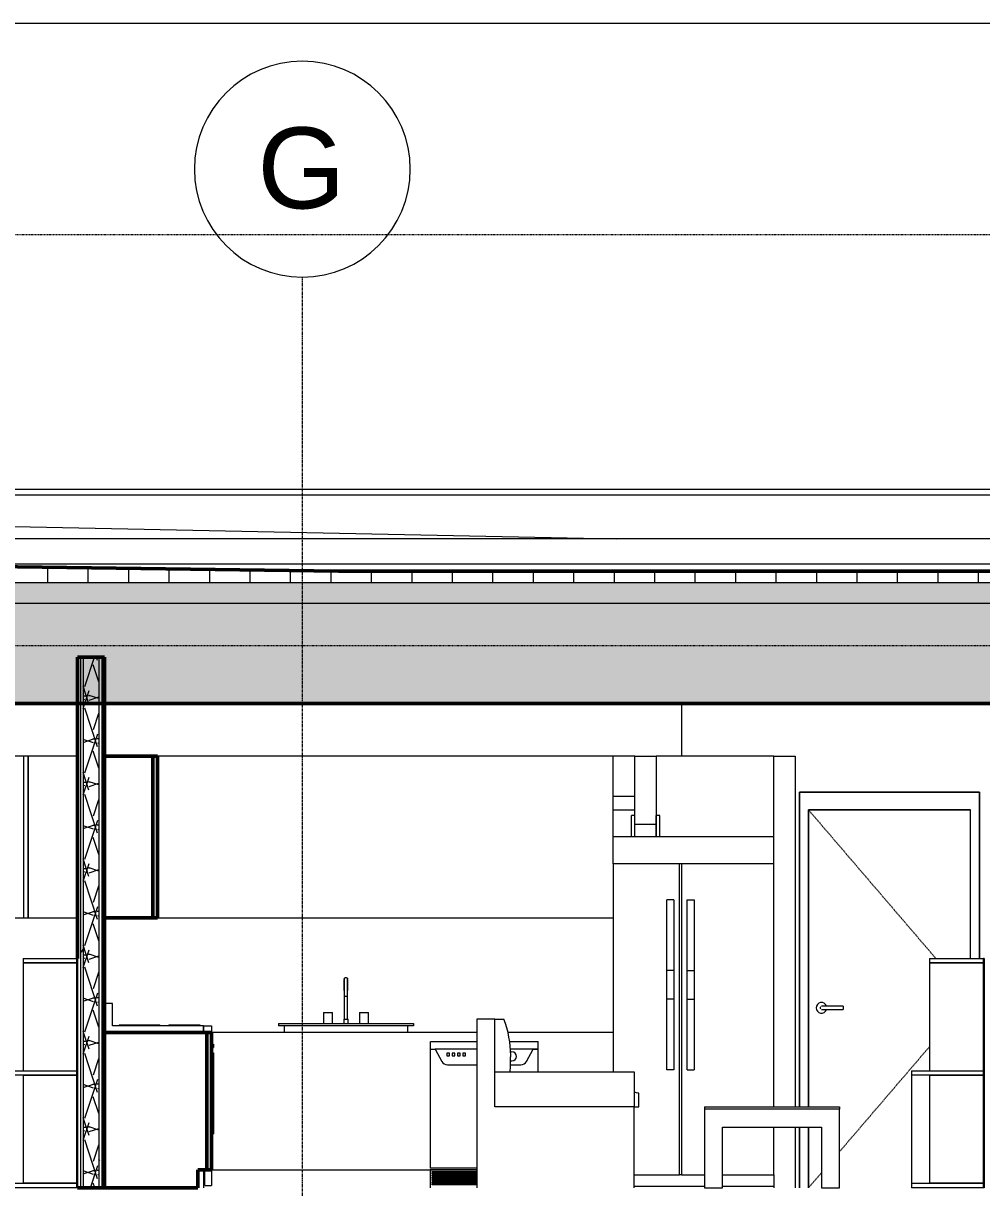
# Model space of a CAD drawing. Header units: inches. Extents: x -4169 to 1833, y -300 to 585.
# Drawn here: x 717.5 to 930.7, y 268 to 527 of the extents above; entities that cross this region are included whole.
import ezdxf

# ---------------------------------------------------------------- set-up
doc = ezdxf.new("R2010")
doc.units = ezdxf.units.IN
doc.header["$MEASUREMENT"] = 0
for name, pattern in [('Aligning Line 1_8_', [0.25, 0.125, -0.125]), ('Dash 1_16_', [0.125, 0.0625, -0.0625]), ('Grid Line 1_2_', [0.875, 0.5, -0.125, 0.125, -0.125])]:
    doc.linetypes.add(name, pattern=pattern)
for name, color, linetype, lineweight in [('0-4', 7, 'Continuous', 9), ('0-7', 130, 'Continuous', 5), ('A-DOOR-3', 7, 'Continuous', 9), ('A-DOOR-4', 7, 'Dash 1_16_', 9), ('A-DOOR-FRAM-1', 7, 'Continuous', 9), ('A-DOOR-FRAM-2', 90, 'Continuous', 20), ('A-FLOR-LEVL-1', 51, 'Grid Line 1_2_', 9), ('A-ROOF', 132, 'Continuous', 13), ('A-ROOF-1', 132, 'Continuous', 50), ('A-ROOF-PATT-1', 132, 'Continuous', 9), ('A-WALL', 113, 'Continuous', 13), ('A-WALL-2', 10, 'Continuous', 13), ('A-WALL-PATT-1', 7, 'Continuous', 9), ('A-WALL-PATT-2', 253, 'Continuous', 9), ('G-ANNO-SYMB', 111, 'Aligning Line 1_8_', 9), ('G-ANNO-SYMB-1', 254, 'Aligning Line 1_8_', 9), ('G-ANNO-SYMB-2', 147, 'Aligning Line 1_8_', 9), ('I-FURN', 30, 'Continuous', 9), ('I-FURN-1', 7, 'Continuous', 9), ('I-WALL-1', 250, 'Continuous', 50), ('I-WALL-2', 10, 'Continuous', 13), ('P-SANR-FIXT-1', 7, 'Continuous', 9), ('Q-CASE-1', 7, 'Continuous', 9), ('Q-CASE-2', 250, 'Continuous', 50), ('Q-SPCQ-1', 7, 'Continuous', 9), ('S-GRID-1', 1, 'Grid Line 1_2_', 9), ('S-GRID-IDEN', 1, 'Continuous', 9)]:
    doc.layers.add(name, color=color, linetype=linetype, lineweight=lineweight)
doc.styles.add('Arial_1', font='arial.ttf', dxfattribs={"height": 18})
pattern_1 = [(0, (-10964.796, 146.633), (30.72, 7.68), [1.267, -21.773, 1.267, -21.773, -122.88]), (0, (-10964.796, 146.633), (30.72, 7.68), [-46.08, 1.267, -44.813, 1.267, -21.773, -53.76]), (0, (-10964.796, 146.633), (30.72, 7.68), [-115.2, 1.267, -14.093, 1.267, -37.133]), (120, (-10953.276, 150.473), (-22.01108, 22.7643), [1.267, -21.773, 1.267, -21.773, -122.88]), (120, (-10953.276, 150.473), (-22.01108, 22.7643), [-46.08, 1.267, -44.813, 1.267, -21.773, -53.76]), (120, (-10953.276, 150.473), (-22.01108, 22.7643), [-115.2, 1.267, -14.093, 1.267, -37.133]), (240, (-10949.436, 165.833), (-8.70892, -30.4443), [1.267, -21.773, 1.267, -21.773, -122.88]), (240, (-10949.436, 165.833), (-8.70892, -30.4443), [-46.08, 1.267, -44.813, 1.267, -21.773, -53.76]), (240, (-10949.436, 165.833), (-8.70892, -30.4443), [-115.2, 1.267, -14.093, 1.267, -37.133])]

# ---------------------------------------------------------------- blocks, each defined once
blk = doc.blocks.new('CTR - 2nd Phase_rvt-2-BUILDING SECTION - EAST_WEST - LOOKING SOUTH')
at = {"layer": 'A-FLOR-LEVL-1'}
blk.add_line((-12558.48, 398), (-9609.49, 398), dxfattribs=at)
at = {"layer": 'G-ANNO-SYMB-1'}
for p, q in [((-12461.76, 526.95), (-9706.21, 526.95)), ((-12461.76, 388.59), (-9706.21, 388.59))]:
    blk.add_line(p, q, dxfattribs=at)
blk = doc.blocks.new('Single-Flush - 36_ x 84_-V123-BUILDING SECTION - EAST_WEST - LOOKING SOUTH')
at = {"layer": 'A-DOOR-FRAM-1'}
for p, q in [((-10429.21, 223), (-10434.09, 223)), ((-10434.09, 220), (-10429.21, 220))]:
    blk.add_line(p, q, dxfattribs=at)
blk = doc.blocks.new('FOLDING_SLIDING CLOSET - 72_ x 80_-1372885-BUILDING SECTION - EAST_WEST - LOOKING SOUTH')
at = {"layer": 'A-DOOR-3'}
for p, q in [((-10429.21, 218.75), (-10429.96, 218.75)), ((-10429.96, 214), (-10429.96, 218.75)), ((-10429.21, 214), (-10429.21, 218.75)), ((-10423.71, 218.75), (-10424.46, 218.75)), ((-10424.46, 214), (-10424.46, 218.75)), ((-10423.71, 214), (-10423.71, 218.75))]:
    blk.add_line(p, q, dxfattribs=at)
at = {"layer": 'A-DOOR-FRAM-2'}
blk.add_line((-10424.46, 216.75), (-10429.21, 216.75), dxfattribs=at)
blk = doc.blocks.new('Entertainment_Center_14771 - Entertainment_Center_14771-V51-BUILDING SECTION - EAST_WEST - LOOKING SOUTH')
at = {"layer": 'I-FURN-1'}
for p, q in [((-10365.1, 63), (-10353.1, 63)), ((-10365.1, 63), (-10365.1, 62)), ((-10353.1, 62), (-10353.1, 63)), ((-10352.97, 63), (-10353.1, 63)), ((-10353.1, 63), (-10353.1, 62)), ((-10352.97, 63), (-10352.97, 62)), ((-10353.1, 62), (-10365.1, 62)), ((-10365.1, 62), (-10353.1, 62)), ((-10365.1, 62), (-10365.1, 38)), ((-10353.1, 38), (-10353.1, 62)), ((-10353.1, 62), (-10353.1, 38)), ((-10352.97, 62), (-10352.97, 38)), ((-10369.13, 36.87), (-10369.13, 35.87)), ((-10369.1, 38), (-10353.1, 38)), ((-10369.1, 38), (-10369.1, 37)), ((-10369.1, 37), (-10369.1, 13)), ((-10353.1, 37), (-10369.1, 37)), ((-10365.1, 37), (-10353.1, 37)), ((-10365.1, 37), (-10365.1, 13)), ((-10353.1, 37), (-10353.1, 38)), ((-10352.97, 38), (-10353.1, 38)), ((-10353.1, 38), (-10353.1, 37)), ((-10353.1, 13), (-10353.1, 37)), ((-10353.1, 37), (-10353.1, 13)), ((-10352.97, 38), (-10352.97, 37)), ((-10352.97, 37), (-10352.97, 13)), ((-10369.13, 14.12), (-10369.13, 13.12)), ((-10369.1, 13), (-10353.1, 13)), ((-10369.1, 13), (-10369.1, 12)), ((-10353.1, 13), (-10365.1, 13)), ((-10353.1, 12), (-10353.1, 13)), ((-10353.1, 13), (-10353.1, 12)), ((-10352.97, 13), (-10352.97, 12)), ((-10353.1, 12), (-10369.1, 12)), ((-10352.97, 12), (-10353.1, 12))]:
    blk.add_line(p, q, dxfattribs=at)
blk = doc.blocks.new('Couch-Both_Arms-Generic - 1-V78-BUILDING SECTION - EAST_WEST - LOOKING SOUTH')
at = {"layer": 'I-FURN'}
for p, q in [((-10087.32, 293.75), (-10087.32, 305.5)), ((-10087.32, 305.5), (-10085.32, 305.5)), ((-10083.82, 297.37), (-10083.82, 297.12)), ((-10087.32, 286), (-10087.32, 293.75)), ((-10087.32, 293.75), (-10056.32, 293.75)), ((-10056.32, 293.75), (-10056.32, 286)), ((-10055.32, 286), (-10055.32, 289)), ((-10056.32, 286), (-10087.32, 286)), ((-10056.32, 286), (-10055.32, 286))]:
    blk.add_line(p, q, dxfattribs=at)
for centre, radius, start, end in [((-10106.57, 297.37), 22.76, 0, 20.9198), ((-10131.33, 297.12), 47.51, 355.9252, 0), ((-10071.19, 205.74), 84.76, 79.2045, 79.889)]:
    blk.add_arc(centre, radius, start, end, dxfattribs=at)
at = {"layer": 'I-FURN-1'}
for p, q in [((-10091.32, 305.5), (-10091.32, 268)), ((-10087.32, 305.5), (-10091.32, 305.5)), ((-10056.32, 268), (-10056.32, 286))]:
    blk.add_line(p, q, dxfattribs=at)
blk = doc.blocks.new('Table-Coffee - one-1372853-BUILDING SECTION - EAST_WEST - LOOKING SOUTH')
at = {"layer": 'I-FURN-1'}
for p, q in [((-10415.1, 18), (-10385.1, 18)), ((-10415.1, 18), (-10415.1, 17.5)), ((-10385.1, 17.5), (-10415.1, 17.5)), ((-10415.1, 17.5), (-10415.1, 0)), ((-10385.1, 17.5), (-10415.1, 17.5)), ((-10385.1, 18), (-10385.1, 17.5)), ((-10385.1, 0), (-10385.1, 17.5)), ((-10411.1, 0), (-10411.1, 13.5)), ((-10411.1, 13.5), (-10389.1, 13.5)), ((-10389.1, 13.5), (-10389.1, 0)), ((-10415.1, 0), (-10411.1, 0)), ((-10389.1, 0), (-10385.1, 0))]:
    blk.add_line(p, q, dxfattribs=at)
blk = doc.blocks.new('OD_CW_Upper Cabinet - OD_CW_Upper Cabinet-1916543-BUILDING SECTION - EAST_WEST - LOOKING SOUTH')
at = {"layer": 'Q-CASE-1'}
for p, q in [((-10565.19, 232), (-10565.19, 196)), ((-10564.19, 232), (-10565.19, 232)), ((-10564.19, 196), (-10564.19, 232)), ((-10564.19, 232), (-10564.19, 196)), ((-10553.19, 232), (-10564.19, 232)), ((-10565.19, 196), (-10564.19, 196)), ((-10564.19, 196), (-10553.19, 196))]:
    blk.add_line(p, q, dxfattribs=at)
blk = doc.blocks.new('OD_CW_Upper Cabinet - OD_CW_Upper Cabinet-1916511-BUILDING SECTION - EAST_WEST - LOOKING SOUTH')
at = {"layer": 'Q-CASE-1'}
for p, q in [((-10565.19, 232), (-10607.44, 232)), ((-10607.44, 232), (-10607.44, 208)), ((-10607.44, 196), (-10565.19, 196))]:
    blk.add_line(p, q, dxfattribs=at)
blk = doc.blocks.new('Refrigerator_-_Side-by-Side_6047 - 36_ X 30_-V148-BUILDING SECTION - EAST_WEST - LOOKING SOUTH')
at = {"layer": 'Q-SPCQ-1'}
for p, q in [((-10419.34, 340), (-10434.09, 340)), ((-10434.09, 340), (-10434.09, 293.75)), ((-10418.84, 340), (-10419.34, 340)), ((-10419.34, 270.87), (-10419.34, 340)), ((-10398.34, 340), (-10418.84, 340)), ((-10418.84, 340), (-10418.84, 270.87)), ((-10398.34, 286), (-10398.34, 340)), ((-10422.12, 316.29), (-10422.12, 332)), ((-10420.6, 332), (-10422.12, 332)), ((-10420.6, 332), (-10420.6, 316.29)), ((-10417.58, 316.29), (-10417.58, 332)), ((-10417.58, 332), (-10416.06, 332)), ((-10416.06, 332), (-10416.06, 316.29)), ((-10422.12, 309.94), (-10422.12, 316.29)), ((-10420.6, 316.29), (-10422.12, 316.29)), ((-10420.6, 316.29), (-10420.6, 309.94)), ((-10417.58, 309.94), (-10417.58, 316.29)), ((-10417.58, 316.29), (-10416.06, 316.29)), ((-10416.06, 316.29), (-10416.06, 309.94)), ((-10422.12, 294.23), (-10422.12, 309.94)), ((-10420.6, 309.94), (-10422.12, 309.94)), ((-10420.6, 309.94), (-10420.6, 294.23)), ((-10417.58, 294.23), (-10417.58, 309.94)), ((-10417.58, 309.94), (-10416.06, 309.94)), ((-10416.06, 309.94), (-10416.06, 294.23)), ((-10420.6, 294.23), (-10422.12, 294.23)), ((-10417.58, 294.23), (-10416.06, 294.23)), ((-10398.34, 270.87), (-10398.34, 281.5)), ((-10429.36, 270.87), (-10419.34, 270.87)), ((-10418.84, 270.87), (-10419.34, 270.87)), ((-10418.84, 270.87), (-10413.71, 270.87)), ((-10409.71, 270.87), (-10398.34, 270.87)), ((-10398.34, 270.87), (-10398.34, 268.37)), ((-10429.36, 268.37), (-10413.71, 268.37)), ((-10409.71, 268.37), (-10398.34, 268.37)), ((-10398.34, 268.37), (-10398.34, 268))]:
    blk.add_line(p, q, dxfattribs=at)
blk = doc.blocks.new('Range - 24_ x 24_-V149-BUILDING SECTION - EAST_WEST - LOOKING SOUTH')
at = {"layer": 'Q-SPCQ-1'}
for p, q in [((-10545.41, 309), (-10547.19, 309)), ((-10545.41, 304), (-10545.41, 309)), ((-10525.16, 304), (-10545.41, 304)), ((-10543.91, 304.25), (-10543.91, 304)), ((-10543.91, 304.25), (-10539.41, 304.25)), ((-10539.41, 304.25), (-10534.91, 304.25)), ((-10534.91, 304), (-10534.91, 304.25)), ((-10532.91, 304.25), (-10532.91, 304)), ((-10532.86, 304.25), (-10529.41, 304.25)), ((-10529.41, 304.25), (-10525.97, 304.25)), ((-10525.91, 304), (-10525.91, 304.25)), ((-10525.16, 304), (-10525.16, 302.5)), ((-10525.16, 302.5), (-10525.16, 304)), ((-10525.16, 304), (-10523.41, 304)), ((-10523.41, 304), (-10523.41, 302.5)), ((-10523.41, 299.9), (-10522.91, 299.9)), ((-10523.41, 299.15), (-10522.91, 299.15)), ((-10523.41, 298), (-10522.91, 298)), ((-10522.91, 299.9), (-10522.91, 299.15)), ((-10522.91, 298), (-10522.91, 280)), ((-10523.41, 280), (-10522.91, 280)), ((-10525.16, 272), (-10525.16, 268)), ((-10524.91, 268.5), (-10524.91, 272)), ((-10523.41, 272), (-10523.41, 268.5)), ((-10524.91, 268.5), (-10523.41, 268.5))]:
    blk.add_line(p, q, dxfattribs=at)
blk = doc.blocks.new('OD_CW_Base Cabinet - OD_CW_Base Cabinet-2082605-BUILDING SECTION - EAST_WEST - LOOKING SOUTH')
at = {"layer": 'Q-CASE-1'}
for p, q in [((-10464.36, 170.5), (-10523.41, 170.5)), ((-10434.09, 170.5), (-10457.46, 170.5)), ((-10523.41, 140), (-10464.36, 140))]:
    blk.add_line(p, q, dxfattribs=at)
blk = doc.blocks.new('Sink Kitchen-Single - 30_ x 21_-V146-BUILDING SECTION - EAST_WEST - LOOKING SOUTH')
at = {"layer": 'P-SANR-FIXT-1'}
for p, q in [((-10493.86, 179.88), (-10493.86, 173.5)), ((-10493.86, 179.88), (-10493.86, 178.5)), ((-10493.11, 173.5), (-10493.11, 179.88)), ((-10493.11, 178.5), (-10493.11, 179.88)), ((-10493.49, 178.5), (-10493.85, 178.5)), ((-10493.12, 178.5), (-10493.49, 178.5)), ((-10498.49, 175), (-10498.49, 172.5)), ((-10498.49, 175), (-10496.49, 175)), ((-10496.49, 172.5), (-10496.49, 175)), ((-10493.99, 173.5), (-10493.99, 172.5)), ((-10493.99, 173.5), (-10492.99, 173.5)), ((-10492.99, 172.5), (-10492.99, 173.5)), ((-10490.49, 175), (-10490.49, 172.5)), ((-10490.49, 175), (-10488.49, 175)), ((-10488.49, 172.5), (-10488.49, 175)), ((-10508.49, 172.5), (-10478.49, 172.5)), ((-10508.49, 172.5), (-10508.49, 172)), ((-10478.49, 172), (-10508.49, 172)), ((-10507.24, 172), (-10507.24, 170.5)), ((-10479.74, 170.5), (-10479.74, 172)), ((-10478.49, 172.5), (-10478.49, 172))]:
    blk.add_line(p, q, dxfattribs=at)
at = {"layer": 'P-SANR-FIXT-1', "flags": 128}
for points in [[(-10493.86, 182.38), (-10493.86, 182.39), (-10493.86, 182.4), (-10493.86, 182.42), (-10493.86, 182.43), (-10493.85, 182.45), (-10493.85, 182.46), (-10493.85, 182.48), (-10493.84, 182.49), (-10493.84, 182.51), (-10493.83, 182.52), (-10493.83, 182.53), (-10493.82, 182.55), (-10493.81, 182.56), (-10493.8, 182.57), (-10493.8, 182.59), (-10493.79, 182.6), (-10493.78, 182.61), (-10493.77, 182.62), (-10493.76, 182.63), (-10493.75, 182.64), (-10493.74, 182.65), (-10493.73, 182.66), (-10493.71, 182.67), (-10493.7, 182.68), (-10493.69, 182.69), (-10493.68, 182.7), (-10493.66, 182.71), (-10493.65, 182.71), (-10493.64, 182.72), (-10493.62, 182.72), (-10493.61, 182.73), (-10493.59, 182.73), (-10493.58, 182.74), (-10493.56, 182.74), (-10493.55, 182.74), (-10493.54, 182.75), (-10493.52, 182.75), (-10493.51, 182.75), (-10493.49, 182.75), (-10493.49, 182.75)], [(-10493.86, 182.38), (-10493.86, 182.37), (-10493.86, 182.37), (-10493.86, 182.36), (-10493.86, 182.34), (-10493.86, 182.33), (-10493.86, 182.3), (-10493.86, 182.28), (-10493.86, 182.25), (-10493.86, 182.21), (-10493.86, 182.18), (-10493.86, 182.14), (-10493.86, 182.09), (-10493.86, 182.04), (-10493.86, 181.99), (-10493.86, 181.94), (-10493.86, 181.88), (-10493.86, 181.82), (-10493.86, 181.75), (-10493.86, 181.69), (-10493.86, 181.62), (-10493.86, 181.54), (-10493.86, 181.47), (-10493.86, 181.39), (-10493.86, 181.31), (-10493.86, 181.23), (-10493.86, 181.14), (-10493.86, 181.05), (-10493.86, 180.96), (-10493.86, 180.87), (-10493.86, 180.78), (-10493.86, 180.69), (-10493.86, 180.59), (-10493.86, 180.5), (-10493.86, 180.4), (-10493.86, 180.3), (-10493.86, 180.2), (-10493.86, 180.1), (-10493.86, 180), (-10493.86, 179.9), (-10493.86, 179.88)], [(-10493.86, 182.3), (-10493.86, 182.32), (-10493.86, 182.34), (-10493.86, 182.35), (-10493.86, 182.36), (-10493.86, 182.37), (-10493.86, 182.37)], [(-10493.86, 179.88), (-10493.86, 179.97), (-10493.86, 180.07), (-10493.86, 180.17), (-10493.86, 180.27), (-10493.86, 180.37), (-10493.86, 180.47), (-10493.86, 180.57), (-10493.86, 180.66), (-10493.86, 180.76), (-10493.86, 180.85), (-10493.86, 180.94), (-10493.86, 181.03), (-10493.86, 181.12), (-10493.86, 181.2), (-10493.86, 181.29), (-10493.86, 181.37), (-10493.86, 181.45), (-10493.86, 181.52), (-10493.86, 181.6), (-10493.86, 181.67), (-10493.86, 181.74), (-10493.86, 181.8), (-10493.86, 181.86), (-10493.86, 181.92), (-10493.86, 181.98), (-10493.86, 182.03), (-10493.86, 182.08), (-10493.86, 182.13), (-10493.86, 182.17)], [(-10493.49, 182.75), (-10493.47, 182.75), (-10493.46, 182.75), (-10493.44, 182.75), (-10493.43, 182.75), (-10493.41, 182.74), (-10493.4, 182.74), (-10493.38, 182.74), (-10493.37, 182.73), (-10493.35, 182.73), (-10493.34, 182.72), (-10493.33, 182.71), (-10493.31, 182.71), (-10493.3, 182.7), (-10493.29, 182.69), (-10493.27, 182.68), (-10493.26, 182.68), (-10493.25, 182.67), (-10493.24, 182.66), (-10493.23, 182.65), (-10493.22, 182.64), (-10493.21, 182.63), (-10493.2, 182.61), (-10493.19, 182.6), (-10493.18, 182.59), (-10493.17, 182.58), (-10493.16, 182.56), (-10493.16, 182.55), (-10493.15, 182.54), (-10493.14, 182.52), (-10493.14, 182.51), (-10493.13, 182.5), (-10493.13, 182.48), (-10493.12, 182.47), (-10493.12, 182.45), (-10493.12, 182.44), (-10493.11, 182.42), (-10493.11, 182.41), (-10493.11, 182.39), (-10493.11, 182.38), (-10493.11, 182.38)], [(-10493.11, 179.88), (-10493.11, 179.97), (-10493.11, 180.07), (-10493.11, 180.17), (-10493.11, 180.27), (-10493.11, 180.37), (-10493.11, 180.47), (-10493.11, 180.57), (-10493.11, 180.66), (-10493.11, 180.76), (-10493.11, 180.85), (-10493.11, 180.94), (-10493.11, 181.03), (-10493.11, 181.12), (-10493.11, 181.2), (-10493.11, 181.29), (-10493.11, 181.37), (-10493.11, 181.45), (-10493.11, 181.52), (-10493.11, 181.6), (-10493.11, 181.67), (-10493.11, 181.74), (-10493.11, 181.8), (-10493.11, 181.86), (-10493.11, 181.92), (-10493.11, 181.98), (-10493.11, 182.03), (-10493.11, 182.08), (-10493.11, 182.13), (-10493.11, 182.17), (-10493.11, 182.21), (-10493.11, 182.24), (-10493.11, 182.27), (-10493.11, 182.3), (-10493.11, 182.32), (-10493.11, 182.34), (-10493.11, 182.35), (-10493.11, 182.36), (-10493.11, 182.37), (-10493.11, 182.37), (-10493.11, 182.38)], [(-10493.11, 182.37), (-10493.11, 182.37), (-10493.11, 182.36), (-10493.11, 182.34), (-10493.11, 182.33), (-10493.11, 182.3), (-10493.11, 182.28)], [(-10493.11, 182.14), (-10493.11, 182.09), (-10493.11, 182.04), (-10493.11, 181.99), (-10493.11, 181.94), (-10493.11, 181.88), (-10493.11, 181.82), (-10493.11, 181.75), (-10493.11, 181.69), (-10493.11, 181.62), (-10493.11, 181.54), (-10493.11, 181.47), (-10493.11, 181.39), (-10493.11, 181.31), (-10493.11, 181.23), (-10493.11, 181.14), (-10493.11, 181.05), (-10493.11, 180.96), (-10493.11, 180.87), (-10493.11, 180.78), (-10493.11, 180.69), (-10493.11, 180.59), (-10493.11, 180.5), (-10493.11, 180.4), (-10493.11, 180.3), (-10493.11, 180.2), (-10493.11, 180.1), (-10493.11, 180), (-10493.11, 179.9), (-10493.11, 179.88)]]:
    blk.add_lwpolyline(points, dxfattribs=at)
blk = doc.blocks.new('Dishwasher_15404 - 34_ counter-V150-BUILDING SECTION - EAST_WEST - LOOKING SOUTH')
at = {"layer": 'Q-SPCQ-1'}
for p, q in [((-10474.75, 300.5), (-10474.75, 298.79)), ((-10474.61, 300.5), (-10473.68, 300.5)), ((-10473.68, 300.5), (-10464.36, 300.5)), ((-10457.09, 300.5), (-10450.95, 300.5)), ((-10450.95, 300.5), (-10450.75, 300.5)), ((-10450.75, 298.79), (-10450.75, 300.5)), ((-10474.75, 298.79), (-10474.75, 272.33)), ((-10474.75, 298.79), (-10474.56, 298.79)), ((-10474.56, 298.79), (-10473.66, 298.79)), ((-10464.36, 298.79), (-10473.66, 298.79)), ((-10473.66, 298.79), (-10472.15, 296.06)), ((-10471.04, 297.94), (-10471.04, 297.35)), ((-10470.45, 297.94), (-10471.04, 297.94)), ((-10470.45, 297.35), (-10470.45, 297.94)), ((-10469.86, 297.94), (-10469.86, 297.35)), ((-10469.27, 297.94), (-10469.86, 297.94)), ((-10469.27, 297.35), (-10469.27, 297.94)), ((-10468.68, 297.94), (-10468.68, 297.35)), ((-10468.09, 297.94), (-10468.68, 297.94)), ((-10468.09, 297.35), (-10468.09, 297.94)), ((-10467.5, 297.94), (-10467.5, 297.35)), ((-10466.9, 297.94), (-10467.5, 297.94)), ((-10466.9, 297.35), (-10466.9, 297.94)), ((-10451.85, 298.79), (-10456.94, 298.79)), ((-10453.36, 296.06), (-10451.85, 298.79)), ((-10450.95, 298.79), (-10451.85, 298.79)), ((-10451.85, 298.79), (-10450.95, 298.79)), ((-10450.75, 298.79), (-10450.95, 298.79)), ((-10450.95, 298.79), (-10450.75, 298.79)), ((-10450.75, 293.75), (-10450.75, 298.79)), ((-10471.04, 297.35), (-10470.45, 297.35)), ((-10470.94, 295.35), (-10464.36, 295.35)), ((-10469.86, 297.35), (-10469.27, 297.35)), ((-10468.68, 297.35), (-10468.09, 297.35)), ((-10467.5, 297.35), (-10466.9, 297.35)), ((-10456.93, 295.35), (-10454.57, 295.35)), ((-10474.56, 272.33), (-10474.75, 272.33)), ((-10474.75, 272), (-10474.75, 271.94)), ((-10464.36, 271.94), (-10474.75, 271.94)), ((-10474.75, 271.94), (-10474.75, 268)), ((-10464.36, 272.33), (-10474.56, 272.33)), ((-10473.18, 271.94), (-10464.36, 271.94)), ((-10474.33, 271.39), (-10474.33, 271.59)), ((-10474.33, 271.59), (-10473.18, 271.59)), ((-10473.18, 271.39), (-10474.33, 271.39)), ((-10474.33, 271), (-10474.33, 271.2)), ((-10474.33, 271.2), (-10473.18, 271.2)), ((-10473.18, 271), (-10474.33, 271)), ((-10474.33, 270.61), (-10474.33, 270.8)), ((-10474.33, 270.8), (-10473.18, 270.8)), ((-10473.18, 270.61), (-10474.33, 270.61)), ((-10474.33, 270.21), (-10474.33, 270.41)), ((-10474.33, 270.41), (-10473.18, 270.41)), ((-10473.18, 270.21), (-10474.33, 270.21)), ((-10474.33, 269.82), (-10474.33, 270.02)), ((-10474.33, 270.02), (-10473.18, 270.02)), ((-10473.18, 269.82), (-10474.33, 269.82)), ((-10474.33, 269.43), (-10474.33, 269.62)), ((-10474.33, 269.62), (-10473.18, 269.62)), ((-10473.18, 269.43), (-10474.33, 269.43)), ((-10473.18, 271.59), (-10464.36, 271.59)), ((-10464.36, 271.39), (-10473.18, 271.39)), ((-10473.18, 271.2), (-10464.36, 271.2)), ((-10464.36, 271), (-10473.18, 271)), ((-10473.18, 270.8), (-10464.36, 270.8)), ((-10464.36, 270.61), (-10473.18, 270.61)), ((-10473.18, 270.41), (-10464.36, 270.41)), ((-10464.36, 270.21), (-10473.18, 270.21)), ((-10473.18, 270.02), (-10464.36, 270.02)), ((-10464.36, 269.82), (-10473.18, 269.82)), ((-10473.18, 269.62), (-10464.36, 269.62)), ((-10464.36, 269.43), (-10473.18, 269.43)), ((-10474.33, 269.03), (-10474.33, 269.23)), ((-10474.33, 269.23), (-10473.18, 269.23)), ((-10473.18, 269.03), (-10474.33, 269.03)), ((-10474.33, 268.64), (-10474.33, 268.84)), ((-10474.33, 268.84), (-10473.18, 268.84)), ((-10473.18, 268.64), (-10474.33, 268.64)), ((-10473.18, 269.23), (-10464.36, 269.23)), ((-10464.36, 269.03), (-10473.18, 269.03)), ((-10473.18, 268.84), (-10464.36, 268.84)), ((-10464.36, 268.64), (-10473.18, 268.64))]:
    blk.add_line(p, q, dxfattribs=at)
for centre, radius, start, end in [((-10456.56, 297.2), 0.984, 90, 110.397), ((-10456.56, 297.2), 0.984, 270, 90), ((-10470.94, 296.72), 1.38, 209, 270), ((-10456.56, 297.2), 0.984, 250.1364, 270), ((-10454.57, 296.72), 1.38, 270, 331)]:
    blk.add_arc(centre, radius, start, end, dxfattribs=at)
blk = doc.blocks.new('OD_CW_Base Cabinet - OD_CW_Base Cabinet-1965721-BUILDING SECTION - EAST_WEST - LOOKING SOUTH')
at = {"layer": 'Q-CASE-2'}
for p, q in [((-10524.41, 170.5), (-10547.41, 170.5)), ((-10547.41, 170.5), (-10547.41, 136)), ((-10523.41, 170.5), (-10524.41, 170.5)), ((-10524.41, 170.5), (-10524.41, 140)), ((-10524.41, 140), (-10524.41, 170.5)), ((-10523.41, 140), (-10523.41, 170.5)), ((-10526.41, 136), (-10526.41, 140)), ((-10526.41, 140), (-10524.41, 140)), ((-10524.41, 140), (-10523.41, 140)), ((-10547.41, 136), (-10526.41, 136))]:
    blk.add_line(p, q, dxfattribs=at)
blk = doc.blocks.new('OD_CW_Upper Cabinet - OD_CW_Upper Cabinet-1965722-BUILDING SECTION - EAST_WEST - LOOKING SOUTH')
at = {"layer": 'Q-CASE-2'}
for p, q in [((-10536.41, 232), (-10547.41, 232)), ((-10547.41, 232), (-10547.41, 196)), ((-10535.41, 232), (-10536.41, 232)), ((-10536.41, 232), (-10536.41, 196)), ((-10536.41, 196), (-10536.41, 232)), ((-10535.41, 196), (-10535.41, 232)), ((-10547.41, 196), (-10536.41, 196)), ((-10536.41, 196), (-10535.41, 196))]:
    blk.add_line(p, q, dxfattribs=at)
blk = doc.blocks.new('OD_CW_Upper Cabinet - OD_CW_Upper Cabinet-2082606-BUILDING SECTION - EAST_WEST - LOOKING SOUTH')
at = {"layer": 'Q-CASE-1'}
for p, q in [((-10434.09, 232), (-10535.41, 232)), ((-10434.09, 208), (-10434.09, 232)), ((-10535.41, 196), (-10434.09, 196))]:
    blk.add_line(p, q, dxfattribs=at)
blk = doc.blocks.new('CTR - 1st Phase - Unit Layouts_rvt-2-BUILDING SECTION - EAST_WEST - LOOKING SOUTH')
at = {"layer": 'A-WALL-2'}
for p, q in [((-10429.21, 364), (-10434.09, 364)), ((-10429.21, 346), (-10429.21, 364)), ((-10429.21, 364), (-10424.46, 364)), ((-10424.46, 364), (-10424.46, 346)), ((-10398.34, 364), (-10424.46, 364)), ((-10398.34, 340), (-10398.34, 364)), ((-10398.34, 364), (-10393.59, 364)), ((-10393.59, 364), (-10393.59, 286)), ((-10398.34, 346), (-10434.09, 346)), ((-10393.59, 281.5), (-10393.59, 268))]:
    blk.add_line(p, q, dxfattribs=at)
at = {"layer": '0-4'}
for name, p in [('OD_CW_Upper Cabinet - OD_CW_Upper Cabinet-1916511-BUILDING SECTION - EAST_WEST - LOOKING SOUTH', (0, 132)), ('OD_CW_Upper Cabinet - OD_CW_Upper Cabinet-1916543-BUILDING SECTION - EAST_WEST - LOOKING SOUTH', (0, 132)), ('OD_CW_Upper Cabinet - OD_CW_Upper Cabinet-1965722-BUILDING SECTION - EAST_WEST - LOOKING SOUTH', (0, 132)), ('OD_CW_Upper Cabinet - OD_CW_Upper Cabinet-2082606-BUILDING SECTION - EAST_WEST - LOOKING SOUTH', (0, 132)), ('Single-Flush - 36_ x 84_-V123-BUILDING SECTION - EAST_WEST - LOOKING SOUTH', (0, 132)), ('FOLDING_SLIDING CLOSET - 72_ x 80_-1372885-BUILDING SECTION - EAST_WEST - LOOKING SOUTH', (0, 132)), ('Refrigerator_-_Side-by-Side_6047 - 36_ X 30_-V148-BUILDING SECTION - EAST_WEST - LOOKING SOUTH', (0, 0)), ('Entertainment_Center_14771 - Entertainment_Center_14771-V51-BUILDING SECTION - EAST_WEST - LOOKING SOUTH', (-200.21, 256)), ('Entertainment_Center_14771 - Entertainment_Center_14771-V51-BUILDING SECTION - EAST_WEST - LOOKING SOUTH', (1.39, 256)), ('Sink Kitchen-Single - 30_ x 21_-V146-BUILDING SECTION - EAST_WEST - LOOKING SOUTH', (0, 132)), ('Range - 24_ x 24_-V149-BUILDING SECTION - EAST_WEST - LOOKING SOUTH', (0, 0)), ('Couch-Both_Arms-Generic - 1-V78-BUILDING SECTION - EAST_WEST - LOOKING SOUTH', (-373.04, 0)), ('OD_CW_Base Cabinet - OD_CW_Base Cabinet-1965721-BUILDING SECTION - EAST_WEST - LOOKING SOUTH', (0, 132)), ('OD_CW_Base Cabinet - OD_CW_Base Cabinet-2082605-BUILDING SECTION - EAST_WEST - LOOKING SOUTH', (0, 132)), ('Dishwasher_15404 - 34_ counter-V150-BUILDING SECTION - EAST_WEST - LOOKING SOUTH', (0, 0)), ('Table-Coffee - one-1372853-BUILDING SECTION - EAST_WEST - LOOKING SOUTH', (1.39, 268))]:
    blk.add_blockref(name, p, dxfattribs=at)
blk = doc.blocks.new('CTR  - Topography_rvt-2-BUILDING SECTION - EAST_WEST - LOOKING SOUTH')
at = {"layer": 'G-ANNO-SYMB-2'}
blk.add_line((-12461.76, 480), (-9742.88, 480), dxfattribs=at)
blk = doc.blocks.new('HOLLOW METAL - UNIT DOOR-V163-BUILDING SECTION - EAST_WEST - LOOKING SOUTH')
at = {"layer": 'A-DOOR-3'}
for p, q in [((-10390.59, 352), (-10390.59, 286)), ((-10354.59, 352), (-10390.59, 352)), ((-10354.59, 319), (-10354.59, 352)), ((-10382.91, 308.39), (-10387.05, 308.39)), ((-10382.91, 308.39), (-10382.91, 308)), ((-10387.05, 307.61), (-10382.91, 307.61)), ((-10382.91, 308), (-10382.91, 307.61)), ((-10390.59, 281.5), (-10390.59, 268))]:
    blk.add_line(p, q, dxfattribs=at)
at = {"layer": 'A-DOOR-3', "flags": 128}
for points in [[(-10387.05, 308.39), (-10387.07, 308.39), (-10387.09, 308.39), (-10387.12, 308.39), (-10387.14, 308.39), (-10387.16, 308.39), (-10387.19, 308.39), (-10387.21, 308.39), (-10387.23, 308.39), (-10387.25, 308.39), (-10387.28, 308.39), (-10387.3, 308.39), (-10387.32, 308.39), (-10387.34, 308.39), (-10387.36, 308.39), (-10387.38, 308.39), (-10387.4, 308.39), (-10387.42, 308.39), (-10387.44, 308.39), (-10387.45, 308.39), (-10387.47, 308.39), (-10387.49, 308.39), (-10387.5, 308.39), (-10387.52, 308.39), (-10387.53, 308.39), (-10387.54, 308.39), (-10387.56, 308.39), (-10387.57, 308.39), (-10387.58, 308.39), (-10387.59, 308.39), (-10387.6, 308.39), (-10387.6, 308.39), (-10387.61, 308.39), (-10387.62, 308.39), (-10387.62, 308.39), (-10387.63, 308.39), (-10387.63, 308.39), (-10387.63, 308.39), (-10387.64, 308.39), (-10387.64, 308.39)], [(-10387.64, 307.61), (-10387.64, 307.61), (-10387.63, 307.61), (-10387.63, 307.61), (-10387.63, 307.61), (-10387.62, 307.61), (-10387.62, 307.61), (-10387.61, 307.61), (-10387.61, 307.61), (-10387.6, 307.61), (-10387.59, 307.61), (-10387.58, 307.61), (-10387.57, 307.61), (-10387.56, 307.61), (-10387.55, 307.61), (-10387.53, 307.61), (-10387.52, 307.61), (-10387.5, 307.61), (-10387.49, 307.61), (-10387.47, 307.61), (-10387.46, 307.61), (-10387.44, 307.61), (-10387.42, 307.61), (-10387.4, 307.61), (-10387.38, 307.61), (-10387.36, 307.61), (-10387.34, 307.61), (-10387.32, 307.61), (-10387.3, 307.61), (-10387.28, 307.61), (-10387.26, 307.61), (-10387.24, 307.61), (-10387.22, 307.61), (-10387.19, 307.61), (-10387.17, 307.61), (-10387.15, 307.61), (-10387.12, 307.61), (-10387.1, 307.61), (-10387.08, 307.61), (-10387.05, 307.61), (-10387.05, 307.61)]]:
    blk.add_lwpolyline(points, dxfattribs=at)
at = {"layer": 'A-DOOR-3'}
for centre, radius, start, end in [((-10387.73, 308), 1.18, 19.6343, 180), ((-10387.64, 308), 0.394, 150, 180), ((-10387.64, 308), 0.394, 90, 105), ((-10387.73, 308), 1.18, 180, 340.4367), ((-10387.64, 308), 0.394, 180, 210), ((-10387.64, 308), 0.394, 255, 270)]:
    blk.add_arc(centre, radius, start, end, dxfattribs=at)
at = {"layer": 'A-DOOR-4'}
for p, q in [((-10390.59, 352), (-10362.3, 319)), ((-10363.71, 299.35), (-10383.71, 276.02)), ((-10387.71, 271.35), (-10390.59, 268))]:
    blk.add_line(p, q, dxfattribs=at)
at = {"layer": 'A-DOOR-FRAM-1'}
for p, q in [((-10392.59, 356), (-10392.59, 286)), ((-10352.59, 356), (-10392.59, 356)), ((-10352.59, 319), (-10352.59, 356)), ((-10390.59, 286), (-10390.59, 352)), ((-10390.59, 352), (-10354.59, 352)), ((-10354.59, 319), (-10354.59, 352)), ((-10392.59, 281.5), (-10392.59, 268)), ((-10390.59, 268), (-10390.59, 281.5))]:
    blk.add_line(p, q, dxfattribs=at)
blk = doc.blocks.new('CTR - 1st Phase - Common Walls_rvt-2-BUILDING SECTION - EAST_WEST - LOOKING SOUTH')
at = {"layer": 'A-WALL-PATT-1'}
h = blk.add_hatch(dxfattribs=at)
h.set_pattern_fill('FP_21', color=256, style=0, pattern_type=2)
h.set_pattern_definition(pattern_1)
h.paths.add_polyline_path([(-10553.19, 268), (-10552.56, 268), (-10552.56, 386), (-10553.19, 386), (-10553.19, 269)], flags=0)
h = blk.add_hatch(dxfattribs=at)
h.set_pattern_fill('FP_21', color=256, style=0, pattern_type=2)
h.set_pattern_definition(pattern_1)
h.paths.add_polyline_path([(-10552.56, 268), (-10551.94, 268), (-10551.94, 386), (-10552.56, 386), (-10552.56, 274.68)], flags=0)
h = blk.add_hatch(dxfattribs=at)
h.set_pattern_fill('FP_21', color=256, style=0, pattern_type=2)
h.set_pattern_definition(pattern_1)
h.paths.add_polyline_path([(-10548.44, 268), (-10547.81, 268), (-10547.81, 386), (-10548.44, 386), (-10548.44, 274.68)], flags=0)
at = {"layer": 'A-WALL-PATT-2'}
h = blk.add_hatch(dxfattribs=at)
h.set_pattern_fill('FP_32', color=256, style=0, pattern_type=2)
h.set_pattern_definition([(161.57, (-10964.316, 147.113), (-3.8399538, -1.54e-05), [0, -27.322, 3.034, 0]), (18.43, (-10965.276, 147.113), (-3.8399538, 1.54e-05), [0, -27.322, 3.034, 0]), (108.43, (-10964.316, 147.113), (1.919622, -9.6005246), [9.106, -21.25]), (71.57, (-10965.276, 147.113), (1.919622, 9.6005246), [9.106, -21.25])])
h.paths.add_polyline_path([(-10548.44, 268), (-10548.44, 386), (-10551.94, 386), (-10551.94, 268)], flags=0)
at = {"layer": 'A-FLOR-LEVL-1'}
blk.add_line((-12558.48, 398), (-9609.49, 398), dxfattribs=at)
at = {"layer": 'A-WALL-2'}
for p, q in [((-10552.56, 386), (-10552.56, 268)), ((-10551.94, 386), (-10551.94, 268)), ((-10548.44, 386), (-10548.44, 268)), ((-10547.81, 386), (-10547.81, 268))]:
    blk.add_line(p, q, dxfattribs=at)
at = {"layer": 'G-ANNO-SYMB-2'}
for p, q in [((-12428.12, 526.95), (-9706.24, 526.95)), ((-12363.34, 526.95), (-9706.24, 526.95)), ((-12461.76, 480), (-9706.21, 480))]:
    blk.add_line(p, q, dxfattribs=at)
at = {"layer": 'I-WALL-1'}
for p, q in [((-10547.19, 386), (-10553.19, 386)), ((-10553.19, 386), (-10553.19, 319)), ((-10547.19, 268), (-10547.19, 386)), ((-10553.19, 268), (-10547.19, 268))]:
    blk.add_line(p, q, dxfattribs=at)
at = {"layer": 'I-WALL-2'}
for p, q in [((-10418.79, 364), (-10418.79, 375.7)), ((-10392.59, 286), (-10392.59, 356)), ((-10392.59, 356), (-10352.59, 356)), ((-10352.59, 356), (-10352.59, 319)), ((-10392.59, 268), (-10392.59, 281.5))]:
    blk.add_line(p, q, dxfattribs=at)
at = {"layer": '0-4'}
blk.add_blockref('HOLLOW METAL - UNIT DOOR-V163-BUILDING SECTION - EAST_WEST - LOOKING SOUTH', (0, 0), dxfattribs=at)
blk = doc.blocks.new('Basic Wall _ EXT - FIBER CEMENT - SMALL - ___-1820305-BUILDING SECTION - EAST_WEST - LOOKING SOUTH')
at = {"layer": 'A-WALL'}
blk.add_line((-9985.75, 423.28), (-10845.8, 423.28), dxfattribs=at)
blk = doc.blocks.new('Grid - Grid Head - Circle-50561-BUILDING SECTION - EAST_WEST - LOOKING SOUTH')
at = {"layer": 'S-GRID-IDEN'}
for start, end in [(0, 180), (180, 360)]:
    blk.add_arc((-11847.19, 494.5), 24, start, end, dxfattribs=at)

msp = doc.modelspace()

# ---------------------------------------------------------------- hatches: boundary and pattern name
at = {"layer": 'A-ROOF-PATT-1'}
h = msp.add_hatch(dxfattribs=at)
h.set_pattern_fill('FP_38', color=256, style=0, pattern_type=2)
h.set_pattern_definition([(0, (317.997, 146.633), (0, 9), []), (90, (317.997, 146.633), (-9, 6e-16), [])])
h.paths.add_polyline_path([(-823.7587, 402.5193), (1293.7286, 402.5193), (1293.7286, 406.5193), (1199.8439, 404.8714), (1081.4416, 404.8727), (1028.6461, 406.5192), (950.4076, 404.8714), (787.6701, 404.8714), (667.5672, 406.5193), (593.3368, 404.8714), (457.1387, 404.9069), (369.6532, 406.5193), (258.223, 404.8714), (77.3461, 404.8714), (-31.6764, 406.5193), (-96.5215, 404.8714), (-285.5666, 404.8729), (-450.4957, 405.7409), (-534.2403, 404.8714), (-705.3565, 404.891), (-826.9214, 406.5193), (-826.9214, 402.5193)], flags=0)
h = msp.add_hatch(dxfattribs=at)
h.set_pattern_fill('FP_26', color=256, style=0, pattern_type=2)
h.set_pattern_definition([(0, (317.997, 146.633), (0, 4.798), []), (315, (317.997, 146.633), (4.798427, 0), [6.786, -6.786]), (45, (317.997, 146.633), (4.798427, 0), [6.786, -6.786])])
h.paths.add_polyline_path([(-791.4672, 375.7031), (1294.3536, 375.7031), (1294.3536, 402.5193), (-827.5464, 402.5193), (-827.5464, 375.7031)], flags=0)

# ---------------------------------------------------------------- linework, layer by layer
at = {"layer": 'A-FLOR-LEVL-1'}
msp.add_line((-1101.901, 398), (1674.0755, 398), dxfattribs=at)
at = {"layer": 'A-ROOF'}
for p, q in [((440.2786, 420.7956), (849.3661, 412.273)), ((1293.7286, 412.273), (440.2786, 412.273)), ((-826.9214, 406.7693), (1293.7286, 406.7693)), ((787.6701, 404.8714), (667.5672, 406.5193)), ((950.4076, 404.8714), (787.6701, 404.8714)), ((1294.3536, 402.5193), (-827.5464, 402.5193))]:
    msp.add_line(p, q, dxfattribs=at)
at = {"layer": 'A-ROOF-1'}
for p, q in [((787.6693, 405.1214), (667.5661, 406.7693)), ((950.4066, 405.1214), (787.6693, 405.1214)), ((-827.5464, 375.7031), (1294.3536, 375.7031))]:
    msp.add_line(p, q, dxfattribs=at)
at = {"layer": 'A-WALL'}
msp.add_line((1293.7286, 422), (-826.9214, 422), dxfattribs=at)
at = {"layer": 'G-ANNO-SYMB'}
for p, q in [((-1178.9656, 526.9531), (1576.5527, 526.9531)), ((-1178.9656, 480), (1576.5784, 480))]:
    msp.add_line(p, q, dxfattribs=at)
at = {"layer": 'S-GRID-1'}
msp.add_line((779.6036, -159.8356), (779.6036, 470.5), dxfattribs=at)

# ---------------------------------------------------------------- block references
at = {"layer": '0-7'}
for name in ['CTR - 2nd Phase_rvt-2-BUILDING SECTION - EAST_WEST - LOOKING SOUTH', 'CTR - 1st Phase - Common Walls_rvt-2-BUILDING SECTION - EAST_WEST - LOOKING SOUTH', 'CTR  - Topography_rvt-2-BUILDING SECTION - EAST_WEST - LOOKING SOUTH', 'CTR - 1st Phase - Unit Layouts_rvt-2-BUILDING SECTION - EAST_WEST - LOOKING SOUTH']:
    msp.add_blockref(name, (11282.793, 0), dxfattribs=at)
at = {"layer": 'A-WALL'}
msp.add_blockref('Basic Wall _ EXT - FIBER CEMENT - SMALL - ___-1820305-BUILDING SECTION - EAST_WEST - LOOKING SOUTH', (11282.793, 0), dxfattribs=at)
at = {"layer": 'S-GRID-IDEN'}
msp.add_blockref('Grid - Grid Head - Circle-50561-BUILDING SECTION - EAST_WEST - LOOKING SOUTH', (12626.793, 0), dxfattribs=at)

# ---------------------------------------------------------------- texts
at = {"layer": 'S-GRID-IDEN', "insert": (769.6021, 503.7879), "char_height": 18, "width": 23.937, "attachment_point": 1, "style": 'Arial_1'}
msp.add_mtext('G', dxfattribs=at)

doc.saveas('drawing.dxf')
